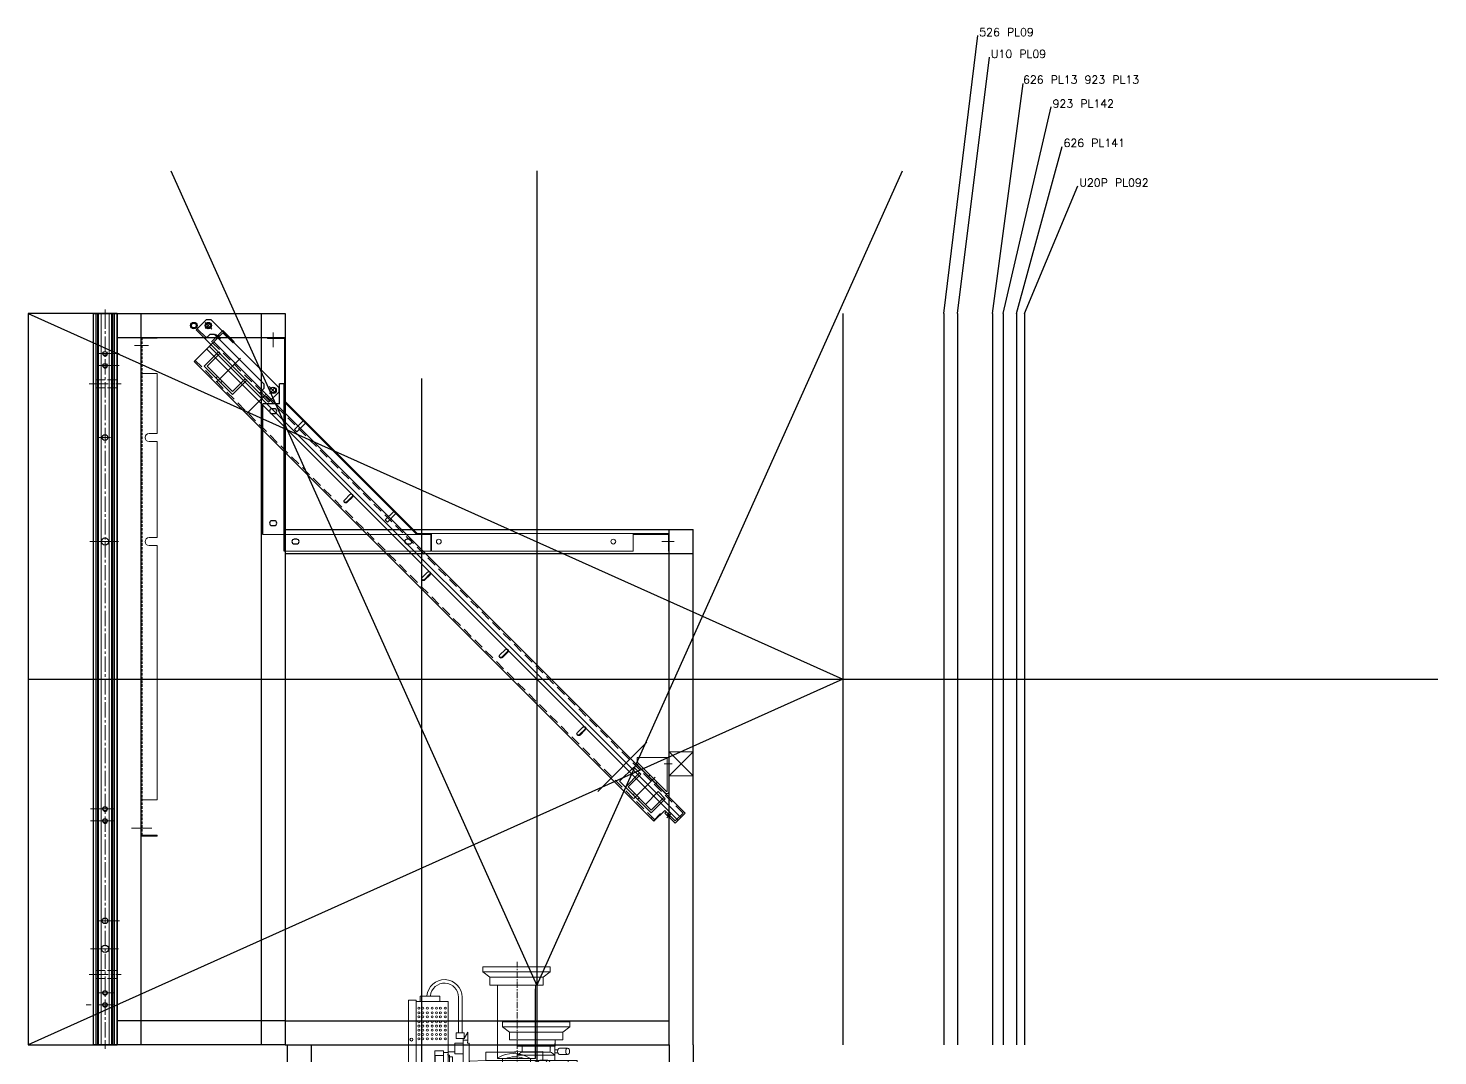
# Model space of a CAD drawing. Header units: millimetres. Extents: x -30327 to 34858, y 4015 to 75103.
# Drawn here: x -10269 to -8508, y 25943 to 27227 of the extents above; entities that cross this region are included whole.
import ezdxf

# ---------------------------------------------------------------- set-up
doc = ezdxf.new("R2010")
doc.units = ezdxf.units.MM
for name, pattern in [('ACAD_ISO02W100', [15, 12, -3]), ('CENTER', [50.8, 31.75, -6.35, 6.35, -6.35]), ('CENTER2', [28.575, 19.05, -3.175, 3.175, -3.175]), ('HIDDEN2', [4.7625, 3.175, -1.5875])]:
    doc.linetypes.add(name, pattern=pattern)
for name, color, linetype, lineweight in [('cen', 1, 'CENTER2', 9), ('CENTER', 2, 'CENTER', 9), ('dim', 2, 'Continuous', 9), ('THREAD-LINE', 8, 'Continuous', 5), ('WIDE-LINE', 3, 'Continuous', 20)]:
    doc.layers.add(name, color=color, linetype=linetype, lineweight=lineweight)
for name, color, linetype in [('green', 3, 'ACAD_ISO02W100'), ('hidden', 3, 'HIDDEN2'), ('print', 30, 'Continuous'), ('red', 1, 'CENTER2'), ('yellow', 2, 'Continuous')]:
    doc.layers.add(name, color=color, linetype=linetype)
doc.styles.get("Standard").update_dxf_attribs({"font": 'txt', "bigfont": 'gbcbig.shx'})

# ---------------------------------------------------------------- blocks, each defined once
blk = doc.blocks.new('111')
for p, q in [((4164.9, 14180.1), (4164.9, 14137.8)), ((4164.9, 14180.1), (4204.9, 14180.1)), ((4167.4, 14180.1), (4167.4, 14137.8)), ((4204.9, 14180.1), (4204.9, 14174.1)), ((4204.9, 14174.1), (4168.2, 14137.5)), ((4204.9, 14170.6), (4170, 14135.7)), ((4204.9, 14170.6), (4203.1, 14172.4))]:
    blk.add_line(p, q)
for radius in [3, 0.5]:
    blk.add_arc((4167.9, 14137.8), radius, 180, 315)
at = {"layer": 'cen'}
for p, q in [((4161.1, 14172.1), (4171.3, 14172.1)), ((4182.6, 14155.3), (4187.9, 14150))]:
    blk.add_line(p, q, dxfattribs=at)
at = {"layer": 'hidden'}
for p, q in [((4179.7, 14149), (4181.5, 14147.2)), ((4188.9, 14158.2), (4190.7, 14156.4))]:
    blk.add_line(p, q, dxfattribs=at)
blk = doc.blocks.new('nyddbd')
at = {"layer": 'CENTER', "ltscale": 0.25}
for p, q in [((-2512.5, 15212.9), (-2512.5, 15394.4)), ((-2600.9, 15220.8), (-2600.9, 15206.2)), ((-2452.9, 15220.8), (-2452.9, 15206.2))]:
    blk.add_line(p, q, dxfattribs=at)
at = {"layer": 'WIDE-LINE'}
for p, q in [((-2672.8, 15211.4), (-2672.8, 15398.4)), ((-2672.8, 15398.4), (-2663.3, 15398.4)), ((-2663.4, 15396.8), (-2623, 15396.8)), ((-2663.3, 15216.7), (-2663.3, 15398.4)), ((-2663.3, 15398.4), (-2663.3, 15314.2)), ((-2633.7, 15403.5), (-2658.2, 15403.5)), ((-2658.2, 15403.5), (-2658.2, 15396.8)), ((-2633.7, 15396.8), (-2633.7, 15403.5)), ((-2623, 15396.8), (-2633.7, 15396.8)), ((-2623, 15396.8), (-2623, 15211.4)), ((-2623, 15212), (-2623, 15396.8)), ((-2610.2, 15402), (-2610.2, 15357.5)), ((-2605.8, 15402), (-2605.8, 15357.5)), ((-2603.1, 15350.4), (-2598.6, 15358.2)), ((-2598.6, 15358.2), (-2598.6, 15348.3)), ((-2513.2, 15371.4), (-2555.2, 15371.4)), ((-2555.2, 15371.4), (-2555.2, 15365.1)), ((-2546.6, 15358.4), (-2555.2, 15365.1)), ((-2555.2, 15365.1), (-2546.6, 15358.4)), ((-2555.2, 15365.1), (-2513.2, 15365.1)), ((-2513.2, 15358.4), (-2546.6, 15358.4)), ((-2546.6, 15358.4), (-2546.6, 15348.6)), ((-2513.2, 15371.4), (-2471.2, 15371.4)), ((-2471.2, 15365.1), (-2513.2, 15365.1)), ((-2513.2, 15358.4), (-2479.8, 15358.4)), ((-2479.8, 15358.4), (-2471.2, 15365.1)), ((-2471.2, 15365.1), (-2479.8, 15358.4)), ((-2479.8, 15358.4), (-2479.8, 15348.6)), ((-2471.2, 15365.1), (-2471.2, 15371.4)), ((-2604.3, 15344.5), (-2615, 15344.5)), ((-2615, 15344.5), (-2615, 15331.2)), ((-2603.1, 15357.5), (-2613, 15357.5)), ((-2613, 15357.5), (-2613, 15350.4)), ((-2613, 15350.4), (-2603.1, 15350.4)), ((-2604.3, 15348.3), (-2604.3, 15350.4)), ((-2604.3, 15350.4), (-2604.3, 15344.5)), ((-2598.6, 15348.3), (-2604.3, 15348.3)), ((-2604.3, 15348.3), (-2604.3, 15312.5)), ((-2598.6, 15348.3), (-2604.3, 15348.3)), ((-2603.1, 15357.5), (-2603.1, 15350.4)), ((-2599, 15344.7), (-2598.6, 15348.3)), ((-2596.8, 15344.7), (-2599, 15344.7)), ((-2596.8, 15312.5), (-2596.8, 15344.7)), ((-2546.6, 15348.6), (-2513.2, 15348.6)), ((-2536.8, 15340.7), (-2536.8, 15348.6)), ((-2536.8, 15348.6), (-2536.8, 15340.7)), ((-2513.2, 15340.7), (-2536.8, 15340.7)), ((-2536.8, 15340.7), (-2530.7, 15340.7)), ((-2530.7, 15340.7), (-2530.7, 15333.2)), ((-2479.8, 15348.6), (-2513.2, 15348.6)), ((-2513.2, 15340.7), (-2489.6, 15340.7)), ((-2489.6, 15340.7), (-2495.6, 15340.7)), ((-2495.6, 15340.7), (-2495.6, 15333.2)), ((-2489.8, 15329.7), (-2489.8, 15344.2)), ((-2489.8, 15344.2), (-2489.8, 15323)), ((-2489.6, 15340.7), (-2489.6, 15348.6)), ((-2489.6, 15348.6), (-2489.6, 15340.7)), ((-2615, 15333.9), (-2623, 15333.9)), ((-2623, 15333.9), (-2623, 15327.5)), ((-2623, 15327.5), (-2617.6, 15327.5)), ((-2617.6, 15327.5), (-2617.6, 15315.9)), ((-2615, 15331.2), (-2615, 15333.9)), ((-2615, 15331.2), (-2604.3, 15331.2)), ((-2604.3, 15331.2), (-2615, 15331.2)), ((-2505.1, 15334), (-2576.2, 15333.4)), ((-2538.5, 15333.4), (-2576.2, 15333.4)), ((-2576.2, 15333.4), (-2576.2, 15323)), ((-2536.5, 15329.7), (-2536.5, 15333.8)), ((-2536.5, 15329.7), (-2532.3, 15333)), ((-2513.2, 15329.7), (-2536.5, 15329.7)), ((-2532.3, 15333), (-2530.7, 15333.2)), ((-2530.7, 15333.2), (-2513.2, 15333.2)), ((-2495.6, 15333.2), (-2513.2, 15333.2)), ((-2513.2, 15329.7), (-2489.8, 15329.7)), ((-2505.1, 15323), (-2505.1, 15334)), ((-2494, 15333), (-2495.6, 15333.2)), ((-2494.9, 15339.5), (-2494.9, 15339.5)), ((-2489.8, 15329.7), (-2494, 15333)), ((-2663.3, 15314.2), (-2656.8, 15314.2)), ((-2656.8, 15314.2), (-2656.8, 15296.5)), ((-2617.6, 15315.9), (-2604.3, 15315.9)), ((-2613.2, 15312.5), (-2613.2, 15315.9)), ((-2613.2, 15315.9), (-2613.2, 15295.8)), ((-2604.3, 15312.5), (-2613.2, 15312.5)), ((-2604.3, 15315.9), (-2604.3, 15312.5)), ((-2604.3, 15312.5), (-2596.8, 15312.5)), ((-2596.5, 15322.1), (-2576.2, 15323)), ((-2596.5, 15291.2), (-2596.5, 15322.1)), ((-2596.5, 15295.8), (-2596.5, 15315)), ((-2596.5, 15315), (-2596.5, 15291.2)), ((-2576.2, 15323), (-2462, 15323)), ((-2478.8, 15315.9), (-2572.1, 15315.9)), ((-2572.1, 15315.9), (-2572.1, 15223)), ((-2462, 15323), (-2505.1, 15323)), ((-2479, 15223), (-2478.8, 15315.9)), ((-2473.2, 15218), (-2473.2, 15323)), ((-2462, 15323), (-2462, 15277.7)), ((-2656.8, 15296.5), (-2663.3, 15296.5)), ((-2613.2, 15295.8), (-2596.5, 15295.8)), ((-2596.5, 15291.2), (-2609.8, 15291.2)), ((-2609.8, 15291.2), (-2609.8, 15273.4)), ((-2604.4, 15273.4), (-2604.4, 15291.2)), ((-2604.4, 15291.2), (-2604.4, 15273.4)), ((-2597.7, 15275.2), (-2597.7, 15291.2)), ((-2597.7, 15291.2), (-2575.3, 15291.2)), ((-2575.3, 15291.2), (-2575.3, 15249.4)), ((-2609.8, 15273.4), (-2604.4, 15273.4)), ((-2604.4, 15273.4), (-2604.4, 15275.2)), ((-2604.4, 15275.2), (-2597.7, 15275.2)), ((-2462, 15277.7), (-2455.1, 15277.7)), ((-2455.1, 15277.7), (-2455.1, 15261.7)), ((-2580.5, 15261.2), (-2592.2, 15261.2)), ((-2592.2, 15261.2), (-2592.2, 15245.5)), ((-2580.5, 15249.4), (-2580.5, 15261.2)), ((-2455.1, 15261.7), (-2460.8, 15261.7)), ((-2460.8, 15261.7), (-2460.8, 15215.9)), ((-2592.2, 15248.9), (-2597.1, 15248.9)), ((-2597.1, 15248.9), (-2597.1, 15218)), ((-2592.2, 15245.5), (-2592.2, 15248.9)), ((-2592.2, 15245.5), (-2580.6, 15245.5)), ((-2580.6, 15245.5), (-2580.5, 15249.4)), ((-2575.3, 15249.4), (-2580.5, 15249.4)), ((-2597.1, 15218), (-2473.2, 15218)), ((-2592, 15105.5), (-2592, 15217.6)), ((-2592, 15217.6), (-2592, 15211.2)), ((-2572.1, 15223), (-2479, 15223)), ((-2663.3, 15211.4), (-2672.8, 15211.4)), ((-2663.3, 15216.7), (-2663.3, 15211.4)), ((-2663.3, 15216.7), (-2663.3, 15216.7)), ((-2616.2, 15211.2), (-2616.2, 15211.2)), ((-2460.8, 15215.9), (-2448.9, 15215.9)), ((-2448.9, 15215.9), (-2448.9, 15211.2)), ((-2515.8, 15160.4), (-2515.8, 15194.6)), ((-2487.4, 15105.5), (-2609.4, 15105.5)), ((-2609.4, 15105.5), (-2592, 15105.5)), ((-2483.9, 15110.6), (-2487.4, 15110.6)), ((-2487.4, 15110.6), (-2487.4, 15105.5))]:
    blk.add_line(p, q, dxfattribs=at)
at = {"layer": 'WIDE-LINE', "ltscale": 0.25}
for p, q in [((-2486.1, 15336.4), (-2489.8, 15336.4)), ((-2486.1, 15332.7), (-2489.8, 15332.7)), ((-2473.9, 15338.5), (-2484, 15338.5)), ((-2473.9, 15330.6), (-2484, 15330.6)), ((-2525, 15269.2), (-2469.5, 15269.2)), ((-2483.9, 15110.6), (-2483.9, 15218)), ((-2663.3, 15211.4), (-2592, 15211.4)), ((-2592, 15211.2), (-2448.9, 15211.2)), ((-2609.4, 15105.5), (-2609.4, 15107)), ((-2609.4, 15107), (-2592, 15107))]:
    blk.add_line(p, q, dxfattribs=at)
at = {"layer": 'WIDE-LINE'}
for centre, radius in [((-2659.7, 15388.3), 1.3), ((-2659.7, 15382.6), 1.3), ((-2659.7, 15377.4), 1.3), ((-2654.9, 15388.3), 1.3), ((-2654.9, 15382.6), 1.3), ((-2654.9, 15377.4), 1.3), ((-2649.2, 15388.3), 1.3), ((-2649.2, 15382.6), 1.3), ((-2649.2, 15377.4), 1.3), ((-2643.3, 15388.3), 1.3), ((-2643.3, 15382.6), 1.3), ((-2643.3, 15377.4), 1.3), ((-2637.8, 15388.3), 1.3), ((-2637.8, 15382.6), 1.3), ((-2637.8, 15377.4), 1.3), ((-2632.9, 15388.3), 1.3), ((-2632.9, 15382.6), 1.3), ((-2632.9, 15377.4), 1.3), ((-2626.8, 15388.3), 1.3), ((-2626.8, 15382.6), 1.3), ((-2626.8, 15377.4), 1.3), ((-2659.7, 15371.4), 1.3), ((-2659.7, 15366), 1.3), ((-2659.7, 15360.8), 1.3), ((-2654.9, 15371.4), 1.3), ((-2654.9, 15366), 1.3), ((-2654.9, 15360.8), 1.3), ((-2649.2, 15371.4), 1.3), ((-2649.2, 15366), 1.3), ((-2649.2, 15360.8), 1.3), ((-2643.3, 15371.4), 1.3), ((-2643.3, 15366), 1.3), ((-2643.3, 15360.8), 1.3), ((-2637.8, 15371.4), 1.3), ((-2637.8, 15366), 1.3), ((-2637.8, 15360.8), 1.3), ((-2632.9, 15371.4), 1.3), ((-2632.9, 15366), 1.3), ((-2632.9, 15360.8), 1.3), ((-2626.8, 15371.4), 1.3), ((-2626.8, 15366), 1.3), ((-2626.8, 15360.8), 1.3), ((-2669.1, 15349.1), 1.87), ((-2659.7, 15355.4), 1.3), ((-2659.7, 15350), 1.3), ((-2654.9, 15355.4), 1.3), ((-2654.9, 15350), 1.3), ((-2649.2, 15355.4), 1.3), ((-2649.2, 15350), 1.3), ((-2643.3, 15355.4), 1.3), ((-2643.3, 15350), 1.3), ((-2637.8, 15355.4), 1.3), ((-2637.8, 15350), 1.3), ((-2632.9, 15355.4), 1.3), ((-2632.9, 15350), 1.3), ((-2626.8, 15355.4), 1.3), ((-2626.8, 15350), 1.3), ((-2566.8, 15311), 1.95), ((-2525, 15269.2), 43.4), ((-2484.3, 15311.2), 2.5), ((-2668.8, 15268.9), 2.31), ((-2525, 15269.2), 15.5), ((-2566.8, 15228.5), 2.25), ((-2484.4, 15228.4), 1.91), ((-2563, 15214.2), 2.69), ((-2503.2, 15213.5), 3.07), ((-2533.7, 15158.5), 40.3)]:
    blk.add_circle(centre, radius, dxfattribs=at)
for centre, radius, start, end in [((-2627.8, 15402), 22, 0, 175.9023), ((-2627.8, 15402), 17.6, 0, 174.8788), ((-2541.5, 15292.8), 38.9, 56.9578, 121.7111), ((-2539.5, 15298), 29.6, 68.5062, 114.2086), ((-2566, 15288), 45.1, 355.1062, 32.7691), ((-2558.5, 15288.5), 45.1, 349.5212, 31.8086), ((-2565.3, 15248.9), 45.1, 46.5347, 84.1976), ((-2561, 15255), 45.1, 40.9497, 83.2372), ((-2535.8, 15313), 45.1, 303.6776, 341.3405), ((-2530.8, 15307.5), 45.1, 298.0926, 340.38), ((-2536.4, 15232.1), 45.1, 92.3783, 134.6658), ((-2534.2, 15225), 45.1, 97.9633, 135.6262), ((-2503.1, 15237.2), 45.1, 143.8069, 186.0943), ((-2496.2, 15234.4), 45.1, 149.3919, 187.0548), ((-2486.3, 15266.3), 45.1, 195.2354, 237.5229), ((-2479.8, 15269.9), 45.1, 200.8204, 238.4834), ((-2498.6, 15297.6), 45.1, 246.664, 288.9515), ((-2497.4, 15304.9), 45.1, 252.249, 289.9119), ((-2545.6, 15160.4), 29.7, 205.3103, 0)]:
    blk.add_arc(centre, radius, start, end, dxfattribs=at)
at = {"layer": 'WIDE-LINE', "ltscale": 0.25}
blk.add_ellipse((-2484, 15334.5), major_axis=(0, -3.95), ratio=0.614035, start_param=3.141593, end_param=6.283185, dxfattribs=at)
blk.add_ellipse((-2473.9, 15334.5), major_axis=(0, -3.95), ratio=0.614035, dxfattribs=at)
blk = doc.blocks.new('grsh')
for p, q in [((-2046.6, 19615.6), (-2037.6, 19615.6)), ((-2046.6, 19610.6), (-2037.6, 19610.6))]:
    blk.add_line(p, q)
for centre, start, end in [((-2046.6, 19613.1), 90, 270), ((-2037.6, 19613.1), 270, 90)]:
    blk.add_arc(centre, 2.5, start, end)
blk = doc.blocks.new('GRWGRE')
for p, q in [((14645.7, 54037.4), (14645.7, 54019.4)), ((14645.7, 54037.4), (14663.7, 54037.4)), ((14645.7, 54037.4), (14663.7, 54037.4)), ((14663.7, 54037.4), (14663.7, 53204.5)), ((14645.7, 54019.4), (14647.7, 54019.4)), ((14647.7, 54035.4), (14647.7, 54017)), ((14647.7, 54035.4), (14661.7, 54035.4)), ((14628.7, 54017), (14628.7, 53204.5)), ((14628.7, 54017), (14647.7, 54017)), ((14633.7, 54007.1), (14633.7, 53951.3)), ((14658.7, 54007.1), (14633.7, 54007.1)), ((14636.2, 54004.8), (14636.2, 53963.8)), ((14658.7, 54004.8), (14636.2, 54004.8)), ((14658.7, 54007.1), (14658.7, 53994.6)), ((14658.7, 53994.6), (14636.2, 53994.6)), ((14658.7, 53961.5), (14633.7, 53961.5)), ((14658.7, 53951.3), (14633.7, 53951.3)), ((14658.7, 53963.8), (14636.2, 53963.8)), ((14658.7, 53963.8), (14658.7, 53951.3)), ((14628.7, 53297.1), (14663.7, 53297.1)), ((14633.7, 53267.5), (14658.7, 53267.5)), ((14633.7, 53267.5), (14633.7, 53217.5)), ((14636.2, 53265), (14658.7, 53265)), ((14636.2, 53265), (14636.2, 53220)), ((14658.7, 53265), (14658.7, 53267.5)), ((14633.7, 53217.5), (14658.7, 53217.5)), ((14636.2, 53220), (14658.7, 53220)), ((14658.7, 53217.5), (14658.7, 53220)), ((14679.7, 53204.5), (14679.7, 53222.5)), ((14681.7, 53222.5), (14679.7, 53222.5)), ((14681.7, 53202.5), (14681.7, 53222.5)), ((14628.7, 53204.5), (14663.7, 53204.5)), ((14661.7, 53202.5), (14681.7, 53202.5)), ((14663.7, 53204.5), (14679.7, 53204.5))]:
    blk.add_line(p, q)
at = {"extrusion": (-3.26773e-13, -0.406737, 0.913545)}
for p, q in [((14639.7, 53874.7, 1), (14648.7, 53874.7, 1)), ((14639.7, 53737.6, 1), (14648.7, 53737.6, 1)), ((14639.7, 53600.5, 1), (14648.7, 53600.5, 1)), ((14639.7, 53463.4, 1), (14648.7, 53463.4, 1))]:
    blk.add_line(p, q, dxfattribs=at)
for centre, start, end in [((14639.7, 49214.9, -21911.9), 90, 169.7671), ((14648.7, 49214.9, -21911.9), 10.2329, 90), ((14639.7, 49089.7, -21856.1), 90, 169.7671), ((14648.7, 49089.7, -21856.1), 10.2329, 90), ((14639.7, 48964.4, -21800.4), 90, 169.7671), ((14648.7, 48964.4, -21800.4), 10.2329, 90), ((14639.7, 48839.2, -21744.6), 90, 169.7671), ((14648.7, 48839.2, -21744.6), 10.2329, 90)]:
    blk.add_arc(centre, 2.5, start, end, dxfattribs=at)
at = {"layer": 'cen', "ltscale": 4}
blk.add_line((14651.5, 54025.4), (14642.9, 54025.4), dxfattribs=at)
at = {"layer": 'cen'}
for p, q in [((14630.7, 53979.2), (14639.5, 53979.2)), ((14630.7, 53242.5), (14639.5, 53242.5)), ((14671.7, 53199.3), (14671.7, 53207.9))]:
    blk.add_line(p, q, dxfattribs=at)
at = {"layer": 'hidden', "ltscale": 4}
for p, q in [((14647.7, 54027.4), (14645.7, 54027.4)), ((14647.7, 54026.9), (14645.7, 54026.9)), ((14647.7, 54023.9), (14645.7, 54023.9)), ((14647.7, 54023.4), (14645.7, 54023.4)), ((14661.7, 54035.4), (14661.7, 53202.5)), ((14628.7, 54016.1), (14647.7, 54016.1)), ((14628.7, 54012.1), (14630.7, 54012.1)), ((14630.7, 54016.1), (14630.7, 53204.5)), ((14633.7, 53983.2), (14636.2, 53983.2)), ((14633.7, 53975.2), (14636.2, 53975.2)), ((14633.7, 53246.5), (14636.2, 53246.5)), ((14633.7, 53238.5), (14636.2, 53238.5)), ((14669.7, 53204.5), (14669.7, 53202.5)), ((14670.2, 53204.5), (14670.2, 53202.5)), ((14673.2, 53204.5), (14673.2, 53202.5)), ((14673.7, 53204.5), (14673.7, 53202.5))]:
    blk.add_line(p, q, dxfattribs=at)
at = {"extrusion": (-3.26718e-13, -0.406737, 0.913545)}
for p in [(16686.3, 29602.6, -21912.2), (16686.3, 29477.3, -21856.5), (16686.3, 29352.1, -21800.7), (16686.3, 29226.8, -21744.9)]:
    blk.add_blockref('grsh', p, dxfattribs=at)
blk = doc.blocks.new('HTEHTEGHTSDR')
at = {"lineweight": 15}
for p, q in [((-1991.9, 30301.1), (-1969.9, 30301.1)), ((-1991.9, 30301.1), (-1991.9, 30300.1)), ((-1991.9, 30300.1), (-1970.9, 30300.1)), ((-1970.9, 30300.1), (-1970.9, 30220.7)), ((-1969.9, 30301.1), (-1969.9, 30221.1)), ((-1805.4, 30055.1), (-1970.9, 30220.7)), ((-1804.9, 30056.1), (-1969.9, 30221.1)), ((-1805.4, 30055.1), (-1786.9, 30055.2)), ((-1804.9, 30056.1), (-1489.9, 30056.1)), ((-1534.9, 30055.1), (-1489.9, 30055.1)), ((-1489.9, 30055.1), (-1489.9, 30056.1)), ((-1786.9, 30034.2), (-1534.9, 30034.1)), ((-1490.9, 30034.1), (-1489.9, 30034.1))]:
    blk.add_line(p, q, dxfattribs=at)
for p, q in [((-1947.3, 30197.1), (-1958.1, 30186.3)), ((-1944.5, 30194.3), (-1955.2, 30183.5)), ((-1955.2, 30183.5), (-1958.1, 30186.3)), ((-1834.2, 30083.9), (-1844.9, 30073.2)), ((-1842.1, 30070.4), (-1844.9, 30073.2)), ((-1831.4, 30081.1), (-1842.1, 30070.4)), ((-1786.9, 30056.2), (-1786.9, 30034.2)), ((-1534.9, 30056.1), (-1534.9, 30034.1)), ((-1490.9, 30055.1), (-1490.9, 30034.1)), ((-1489.9, 30056.1), (-1489.9, 30034.1)), ((-1489.9, 30034.1), (-1490.9, 30034.1))]:
    blk.add_line(p, q)
for centre in [(-1777.9, 30046.1), (-1559.9, 30046.1)]:
    blk.add_circle(centre, 3)
at = {"layer": 'cen'}
for p, q in [((-1984.9, 30307.4), (-1984.9, 30289.3)), ((-1484, 30046.1), (-1499.4, 30046.1))]:
    blk.add_line(p, q, dxfattribs=at)
blk = doc.blocks.new('HRTGER')
for p, q in [((-990.2, 29869.7), (-986.2, 29873.7)), ((-986.2, 29873.7), (-866.2, 29873.7)), ((-866.2, 29873.7), (-862.2, 29869.7)), ((-990.2, 29851.7), (-990.2, 29869.7)), ((-974, 29853.7), (-990.2, 29853.7)), ((-970, 29863.7), (-974, 29859.7)), ((-974, 29859.7), (-974, 29851.7)), ((-882.5, 29863.7), (-970, 29863.7)), ((-882.5, 29863.7), (-878.5, 29859.7)), ((-878.5, 29859.7), (-878.5, 29851.7)), ((-862.2, 29853.7), (-878.5, 29853.7)), ((-862.2, 29869.7), (-862.2, 29851.7)), ((-862.2, 29851.7), (-990.2, 29851.7))]:
    blk.add_line(p, q)
for centre in [(-983.2, 29866.2), (-869.2, 29866.2)]:
    blk.add_circle(centre, 3.5)
at = {"layer": 'cen'}
for p, q in [((-988.7, 29866.2), (-977, 29866.2)), ((-983.2, 29861.2), (-983.2, 29870.3)), ((-875.7, 29866.2), (-864, 29866.2)), ((-869.2, 29860.2), (-869.2, 29870.5))]:
    blk.add_line(p, q, dxfattribs=at)
blk = doc.blocks.new('HYTDHERD')
for p, q in [((-974.3, 30119.6), (-974.3, 30144.6)), ((-968.3, 30144.6), (-974.3, 30144.6)), ((-968.3, 29935.6), (-968.3, 30144.6)), ((-995.3, 29956.6), (-995.3, 30119.6)), ((-974.3, 30119.6), (-995.3, 30119.6)), ((-980.8, 30113.6), (-983.8, 30113.6)), ((-983.8, 30107.6), (-980.8, 30107.6)), ((-980.8, 29973.6), (-983.8, 29973.6)), ((-983.8, 29967.6), (-980.8, 29967.6)), ((-952.8, 29950.6), (-955.8, 29950.6)), ((-955.8, 29944.6), (-952.8, 29944.6)), ((-811.8, 29950.6), (-814.8, 29950.6)), ((-814.8, 29944.6), (-811.8, 29944.6)), ((-785.3, 29956.6), (-785.3, 29935.6))]:
    blk.add_line(p, q)
at = {"lineweight": 15}
for p, q in [((-802.7, 29956.6), (-968.3, 30122.2)), ((-995.3, 29956.6), (-785.3, 29956.6)), ((-802.7, 29956.6), (-785.3, 29956.6)), ((-968.3, 29935.6), (-785.3, 29935.6))]:
    blk.add_line(p, q, dxfattribs=at)
for centre, start, end in [((-983.8, 30110.6), 90, 270), ((-980.8, 30110.6), 270, 90), ((-983.8, 29970.6), 90, 270), ((-980.8, 29970.6), 270, 90), ((-955.8, 29947.6), 90, 270), ((-952.8, 29947.6), 270, 90), ((-814.8, 29947.6), 90, 270), ((-811.8, 29947.6), 270, 90)]:
    blk.add_arc(centre, 3, start, end)
blk = doc.blocks.new('HTRGHRT')
for p, q in [((-10678.2, 27474.4), (-11592.2, 27474.4)), ((-11592.2, 27444.4), (-11592.2, 27474.4)), ((-10678.2, 27474.4), (-10678.2, 27444.4)), ((-10678.2, 27444.4), (-11592.2, 27444.4))]:
    blk.add_line(p, q)
at = {"lineweight": 9}
for p, q in [((-10678.2, 27470.9), (-11592.2, 27470.9)), ((-10678.2, 27470.4), (-11592.2, 27470.4)), ((-10678.2, 27468.9), (-11592.2, 27468.9)), ((-10678.2, 27467.4), (-11592.2, 27467.4)), ((-10678.2, 27464.4), (-11592.2, 27464.4)), ((-10678.2, 27454.4), (-11592.2, 27454.4)), ((-10678.2, 27451.4), (-11592.2, 27451.4)), ((-10678.2, 27449.9), (-11592.2, 27449.9)), ((-10678.2, 27448.4), (-11592.2, 27448.4)), ((-10678.2, 27447.8), (-11592.2, 27447.8))]:
    blk.add_line(p, q, dxfattribs=at)
for centre, radius in [((-11542.1, 27459.4), 2.5), ((-11527.1, 27459.4), 2.5), ((-11472.2, 27459.4), 4.5), ((-11437.2, 27459.4), 3.5), ((-11312.2, 27459.4), 2.5), ((-11297.2, 27459.4), 2.5), ((-10963.2, 27459.4), 4.5), ((-10833.2, 27459.4), 3.5), ((-10743.2, 27459.4), 2.5), ((-10728.2, 27459.4), 2.5)]:
    blk.add_circle(centre, radius)
for centre in [(-11542.1, 27459.4), (-11527.1, 27459.4), (-11312.2, 27459.4), (-11297.2, 27459.4), (-10743.2, 27459.4), (-10728.2, 27459.4)]:
    blk.add_arc(centre, 3, 45, 315)
at = {"layer": 'cen', "lineweight": 9}
for p, q in [((-11504.2, 27474.4), (-11504.2, 27479.4)), ((-11472.2, 27459.4), (-11472.2, 27477.5)), ((-10963.2, 27459.4), (-10963.2, 27478.8)), ((-10766.2, 27474.4), (-10766.2, 27479.4)), ((-11504.2, 27474.4), (-11504.2, 27444.4)), ((-11472.2, 27459.4), (-11472.2, 27442.7)), ((-11437.2, 27459.4), (-11437.2, 27469.4)), ((-11437.2, 27459.4), (-11437.2, 27441.3)), ((-10963.2, 27459.4), (-10963.2, 27442.7)), ((-10833.2, 27459.4), (-10838.9, 27459.4)), ((-10833.2, 27468.4), (-10833.2, 27452.4)), ((-10833.2, 27459.4), (-10825.6, 27459.4)), ((-10766.2, 27474.4), (-10766.2, 27444.4)), ((-11504.2, 27444.4), (-11504.2, 27439.4)), ((-10766.2, 27444.4), (-10766.2, 27439.4))]:
    blk.add_line(p, q, dxfattribs=at)
at = {"layer": 'green', "lineweight": 9}
for p, q in [((-11509.2, 27444.4), (-11509.2, 27474.4)), ((-11499.2, 27444.4), (-11499.2, 27474.4)), ((-10771.2, 27444.4), (-10771.2, 27474.4)), ((-10761.2, 27444.4), (-10761.2, 27474.4))]:
    blk.add_line(p, q, dxfattribs=at)
at = {"layer": 'red', "lineweight": 9}
for p, q in [((-11312.2, 27459.4), (-11312.2, 27477.7)), ((-11297.2, 27459.4), (-11297.2, 27477.7)), ((-11592.2, 27459.4), (-11597.2, 27459.4)), ((-10678.2, 27459.4), (-11592.2, 27459.4)), ((-11588.8, 27459.4), (-11592.2, 27459.4)), ((-11542.1, 27459.4), (-11542.1, 27469.4)), ((-11542.1, 27459.4), (-11542.1, 27449.4)), ((-11527.1, 27459.4), (-11527.1, 27469.4)), ((-11527.1, 27459.4), (-11527.1, 27449.4)), ((-11312.2, 27459.4), (-11312.2, 27469.4)), ((-11312.2, 27459.4), (-11312.2, 27449.4)), ((-11312.2, 27459.4), (-11312.2, 27449.4)), ((-11297.2, 27459.4), (-11297.2, 27469.4)), ((-11297.2, 27459.4), (-11297.2, 27449.4)), ((-11297.2, 27459.4), (-11297.2, 27449.4)), ((-10743.2, 27459.4), (-10743.2, 27469.4)), ((-10743.2, 27459.4), (-10743.2, 27441.7)), ((-10728.2, 27459.4), (-10728.2, 27469.4)), ((-10728.2, 27459.4), (-10728.2, 27441.7)), ((-10678.2, 27459.4), (-10673.2, 27459.4))]:
    blk.add_line(p, q, dxfattribs=at)
at = {"layer": 'yellow', "lineweight": 9}
blk.add_line((-11542.2, 27476.8), (-11542.2, 27482.9), dxfattribs=at)
blk = doc.blocks.new('HTYEHTER')
for p, q in [((-2025.5, 29304.6), (-2025.5, 29329.8)), ((-1422.5, 29326.1), (-1422.5, 29308.5)), ((-2035.5, 29318), (-1412.5, 29318)), ((-2035.5, 29298), (-2035.5, 29318)), ((-2034.5, 29317), (-2034.5, 29298)), ((-1990.5, 29318), (-1990.5, 29298)), ((-1672.5, 29308), (-1672.5, 29298)), ((-1662.5, 29308), (-1662.5, 29298)), ((-1542.5, 29308), (-1542.5, 29298)), ((-1532.5, 29308), (-1532.5, 29298)), ((-1457.5, 29298), (-1457.5, 29318)), ((-1413.5, 29298), (-1413.5, 29317)), ((-1412.5, 29318), (-1412.5, 29298)), ((-2034.5, 29298), (-2035.5, 29298)), ((-1990.5, 29298), (-1672.5, 29298)), ((-1662.5, 29298), (-1542.5, 29298)), ((-1532.5, 29298), (-1457.5, 29298)), ((-1412.5, 29298), (-1413.5, 29298))]:
    blk.add_line(p, q)
for centre in [(-1667.5, 29308), (-1537.5, 29308)]:
    blk.add_arc(centre, 5, 0, 180)
at = {"layer": 'hidden'}
blk.add_line((-1412.5, 29317), (-2035.5, 29317), dxfattribs=at)
blk = doc.blocks.new('HTHRTSHGSRT')
at = {"layer": 'CENTER', "color": 0, "ltscale": 0.25}
for p, q in [((-8218.1, 1319.7), (-8218.1, 1568.2)), ((-8314.1, 1324.2), (-8314.1, 1309.6)), ((-8101.1, 1327.6), (-8101.1, 1313))]:
    blk.add_line(p, q, dxfattribs=at)
at = {"layer": 'THREAD-LINE', "color": 0}
blk.add_line((-8324.3, 1318), (-8094.3, 1318), dxfattribs=at)
at = {"layer": 'WIDE-LINE', "color": 0}
for p, q in [((-8218.7, 1561.9), (-8260.7, 1561.9)), ((-8260.7, 1561.9), (-8260.7, 1555.6)), ((-8252.1, 1548.9), (-8260.7, 1555.6)), ((-8260.7, 1555.6), (-8252.1, 1548.9)), ((-8260.7, 1555.6), (-8218.7, 1555.6)), ((-8218.7, 1561.9), (-8176.7, 1561.9)), ((-8176.7, 1555.6), (-8218.7, 1555.6)), ((-8185.3, 1548.9), (-8176.7, 1555.6)), ((-8176.7, 1555.6), (-8185.3, 1548.9)), ((-8176.7, 1555.6), (-8176.7, 1561.9)), ((-8218.7, 1548.9), (-8252.1, 1548.9)), ((-8252.1, 1548.9), (-8252.1, 1539.1)), ((-8252.1, 1539.1), (-8218.7, 1539.1)), ((-8242.3, 1447.5), (-8242.3, 1539.1)), ((-8242.3, 1539.1), (-8242.3, 1447.5)), ((-8218.7, 1548.9), (-8185.3, 1548.9)), ((-8185.3, 1539.1), (-8218.7, 1539.1)), ((-8195.4, 1447.5), (-8195.4, 1534.6)), ((-8195.4, 1534.6), (-8195.4, 1447.5)), ((-8195.1, 1447.5), (-8195.1, 1539.1)), ((-8195.1, 1539.1), (-8195.1, 1447.5)), ((-8185.3, 1548.9), (-8185.3, 1539.1)), ((-8320.9, 1457.2), (-8309.8, 1457.2)), ((-8309.8, 1451.3), (-8320.5, 1451.3)), ((-8320.5, 1451.3), (-8320.5, 1438)), ((-8309.8, 1455.1), (-8309.8, 1457.2)), ((-8309.8, 1457.2), (-8309.8, 1451.3)), ((-8304.2, 1455.1), (-8309.8, 1455.1)), ((-8309.8, 1455.1), (-8309.8, 1419.3)), ((-8304.2, 1455.1), (-8309.8, 1455.1)), ((-8304.5, 1451.5), (-8304.2, 1455.1)), ((-8302.4, 1451.5), (-8304.5, 1451.5)), ((-8302.4, 1419.3), (-8302.4, 1451.5)), ((-8218.7, 1447.5), (-8242.3, 1447.5)), ((-8242.3, 1447.5), (-8236.3, 1447.5)), ((-8236.3, 1447.5), (-8236.3, 1440)), ((-8218.7, 1447.5), (-8195.1, 1447.5)), ((-8195.1, 1447.5), (-8201.1, 1447.5)), ((-8201.1, 1447.5), (-8201.1, 1440)), ((-8200.4, 1446.3), (-8200.4, 1446.3)), ((-8320.5, 1440.7), (-8320.9, 1440.7)), ((-8320.5, 1438), (-8320.5, 1440.7)), ((-8320.5, 1438), (-8309.8, 1438)), ((-8309.8, 1438), (-8320.5, 1438)), ((-8302.1, 1428.9), (-8281.8, 1429.8)), ((-8302.1, 1398), (-8302.1, 1428.9)), ((-8210.7, 1440.8), (-8281.8, 1440.2)), ((-8244, 1440.2), (-8281.8, 1440.2)), ((-8281.8, 1440.2), (-8281.8, 1429.8)), ((-8281.8, 1429.8), (-8110.2, 1429.8)), ((-8242.1, 1436.5), (-8242.1, 1440.6)), ((-8242.1, 1436.5), (-8237.9, 1439.8)), ((-8218.7, 1436.5), (-8242.1, 1436.5)), ((-8237.9, 1439.8), (-8236.3, 1440)), ((-8236.3, 1440), (-8218.7, 1440)), ((-8201.1, 1440), (-8218.7, 1440)), ((-8218.7, 1436.5), (-8195.4, 1436.5)), ((-8210.7, 1429.8), (-8210.7, 1440.8)), ((-8110.2, 1429.8), (-8210.7, 1429.8)), ((-8199.5, 1439.8), (-8201.1, 1440)), ((-8195.4, 1436.5), (-8199.5, 1439.8)), ((-8195.4, 1436.5), (-8195.4, 1443.2)), ((-8195.4, 1443.2), (-8195.4, 1429.8)), ((-8166.3, 1324.8), (-8166.3, 1429.8)), ((-8110.2, 1429.8), (-8110.2, 1384.5)), ((-8320.9, 1422.7), (-8309.8, 1422.7)), ((-8318.7, 1419.3), (-8318.7, 1422.7)), ((-8318.7, 1422.7), (-8318.7, 1402.6)), ((-8309.8, 1419.3), (-8318.7, 1419.3)), ((-8309.8, 1422.7), (-8309.8, 1419.3)), ((-8309.8, 1419.3), (-8302.4, 1419.3)), ((-8302, 1421.8), (-8302.1, 1398)), ((-8302, 1402.6), (-8302, 1421.8)), ((-8171.9, 1422.7), (-8265.2, 1422.7)), ((-8265.2, 1422.7), (-8265.2, 1329.8)), ((-8172.1, 1329.8), (-8171.9, 1422.7)), ((-8318.7, 1402.6), (-8302, 1402.6)), ((-8302.1, 1398), (-8315.3, 1398)), ((-8315.3, 1398), (-8315.3, 1380.2)), ((-8309.9, 1380.2), (-8309.9, 1398)), ((-8309.9, 1398), (-8309.9, 1380.2)), ((-8303.2, 1382), (-8303.2, 1398)), ((-8303.2, 1398), (-8280.8, 1398)), ((-8280.8, 1398), (-8280.8, 1356.2)), ((-8315.3, 1380.2), (-8309.9, 1380.2)), ((-8309.9, 1380.2), (-8309.9, 1382)), ((-8309.9, 1382), (-8303.2, 1382)), ((-8110.2, 1384.5), (-8103.3, 1384.5)), ((-8103.3, 1384.5), (-8103.3, 1368.5)), ((-8286, 1368), (-8297.7, 1368)), ((-8297.7, 1368), (-8297.7, 1352.3)), ((-8286.2, 1352.3), (-8286, 1356.2)), ((-8286, 1356.2), (-8286, 1368)), ((-8280.8, 1356.2), (-8286, 1356.2)), ((-8103.3, 1368.5), (-8109, 1368.5)), ((-8109, 1368.5), (-8109, 1322.7)), ((-8297.7, 1355.7), (-8302.6, 1355.7)), ((-8302.6, 1355.7), (-8302.6, 1324.8)), ((-8297.7, 1352.3), (-8297.7, 1355.7)), ((-8297.7, 1352.3), (-8286.2, 1352.3)), ((-8302.6, 1324.8), (-8166.3, 1324.8)), ((-8297.6, 1324.4), (-8297.6, 1318)), ((-8265.2, 1329.8), (-8172.1, 1329.8)), ((-8109, 1322.7), (-8094.3, 1322.7)), ((-8094.3, 1322.7), (-8094.3, 1318)), ((-8321.7, 1318), (-8321.7, 1318))]:
    blk.add_line(p, q, dxfattribs=at)
at = {"layer": 'WIDE-LINE', "color": 0, "ltscale": 0.25}
for p, q in [((-8320.9, 1318.2), (-8320.9, 1457.2)), ((-8179.4, 1445.3), (-8189.5, 1445.3)), ((-8191.7, 1443.2), (-8195.4, 1443.2)), ((-8191.7, 1439.5), (-8195.4, 1439.5)), ((-8179.4, 1437.4), (-8189.5, 1437.4)), ((-8320.9, 1318.2), (-8297.6, 1318.2)), ((-8297.6, 1318), (-8094.3, 1318))]:
    blk.add_line(p, q, dxfattribs=at)
at = {"layer": 'WIDE-LINE', "color": 0}
for centre, radius in [((-8259.9, 1417.8), 1.95), ((-8218.1, 1375.9), 43.4), ((-8177.4, 1417.9), 2.5), ((-8218.1, 1375.9), 15.5), ((-8268.6, 1321), 2.69), ((-8259.9, 1335.3), 2.25), ((-8208.7, 1320.3), 3.07), ((-8177.5, 1335.2), 1.91)]:
    blk.add_circle(centre, radius, dxfattribs=at)
for centre, radius, start, end in [((-8247, 1399.6), 38.9, 56.9578, 121.7111), ((-8245, 1404.8), 29.6, 68.5062, 114.2086), ((-8259.1, 1394.8), 45.1, 355.1062, 32.7691), ((-8251.6, 1395.3), 45.1, 349.5212, 31.8086), ((-8258.4, 1355.6), 45.1, 46.5347, 84.1976), ((-8254.1, 1361.8), 45.1, 40.9497, 83.2372), ((-8228.9, 1419.8), 45.1, 303.6776, 341.3405), ((-8223.9, 1414.2), 45.1, 298.0926, 340.38), ((-8229.5, 1338.9), 45.1, 92.3783, 134.6658), ((-8227.4, 1331.8), 45.1, 97.9633, 135.6262), ((-8196.3, 1343.9), 45.1, 143.8069, 186.0943), ((-8189.3, 1341.1), 45.1, 149.3919, 187.0548), ((-8179.5, 1373.1), 45.1, 195.2354, 237.5229), ((-8173, 1376.7), 45.1, 200.8204, 238.4834), ((-8191.8, 1404.3), 45.1, 246.664, 288.9515), ((-8190.6, 1411.7), 45.1, 252.249, 289.9119)]:
    blk.add_arc(centre, radius, start, end, dxfattribs=at)
at = {"layer": 'WIDE-LINE', "color": 0, "ltscale": 0.25}
blk.add_ellipse((-8189.5, 1441.3), major_axis=(0, -3.95), ratio=0.614035, start_param=3.141593, end_param=6.283185, dxfattribs=at)
blk.add_ellipse((-8179.4, 1441.3), major_axis=(0, -3.95), ratio=0.614035, dxfattribs=at)

msp = doc.modelspace()

# ---------------------------------------------------------------- linework, layer by layer
for p, q in [((-9125.2631, 26870.4029), (-9082.735, 27217.8723)), ((-9108.2631, 26870.4029), (-9068.1941, 27190.7147)), ((-9064.2631, 26870.4029), (-9026.2794, 27157.7384)), ((-9051.2631, 26870.4029), (-8991.0785, 27128.5613)), ((-9034.2631, 26870.4029), (-8977.4004, 27079.3803)), ((-9633.8744, 27048.7915), (-9633.8744, 25287.5258)), ((-9633.8744, 27048.7915), (-9633.8744, 25287.5258)), ((-9024.2631, 26870.4029), (-8957.6383, 27029.8254)), ((-10269.2631, 26870.4029), (-10269.2631, 25956.4029)), ((-10158.2631, 26870.4029), (-10269.2631, 26870.4029)), ((-10158.2631, 25956.4029), (-10158.2631, 26870.4029)), ((-10158.2631, 26870.4029), (-9948.2631, 26870.4029)), ((-10128.2631, 25956.4029), (-10128.2631, 26870.4029)), ((-9978.2631, 26870.4029), (-9978.2631, 25956.4029)), ((-9948.2631, 26870.4029), (-9948.2631, 25956.4029)), ((-9948.2631, 26870.4029), (-9948.2631, 26585.4029)), ((-9251.2631, 26870.4029), (-9251.2631, 25956.4029)), ((-9125.2631, 26870.4029), (-9125.2631, 25956.4029)), ((-9108.2631, 26870.4029), (-9108.2631, 25956.4029)), ((-9064.2631, 26870.4029), (-9064.2631, 25956.4029)), ((-9051.2631, 26870.4029), (-9051.2631, 25956.4029)), ((-9034.2631, 26870.4029), (-9034.2631, 25956.4029)), ((-9024.2631, 26870.4029), (-9024.2631, 25956.4029)), ((-10158.2631, 26840.4029), (-9948.2631, 26840.4029)), ((-10033.6483, 26784.9737), (-10004.0407, 26814.5814)), ((-9777.2631, 25716.4214), (-9777.2631, 26789.1728)), ((-9948.2631, 26600.4029), (-9438.2631, 26600.4029)), ((-9468.2631, 25956.4029), (-9468.2631, 26600.4029)), ((-9438.2631, 25956.4029), (-9438.2631, 26600.4029)), ((-9948.2631, 26570.4029), (-9438.2631, 26570.4029)), ((-10269.2631, 26413.4029), (-8507.9973, 26413.4029)), ((-9485.9407, 26290.925), (-9510.6895, 26266.1763)), ((-9948.2631, 25986.4029), (-10158.2631, 25986.4029)), ((-9948.2631, 25986.4029), (-9468.2631, 25986.4029)), ((-10269.2631, 25956.4029), (-10158.2631, 25956.4029)), ((-9948.2631, 25956.4029), (-10158.2631, 25956.4029)), ((-9948.2631, 25956.4029), (-9468.2631, 25956.4029)), ((-9945.2631, 25686.4214), (-9945.2631, 25956.4029)), ((-9915.2631, 25686.4214), (-9915.2631, 25956.4029)), ((-9468.2631, 25956.4029), (-9468.2631, 25686.4214)), ((-9438.2631, 25956.4029), (-9438.2631, 25686.4214))]:
    msp.add_line(p, q)
for centre, radius in [((-10062.3057, 26855.4029), 4), ((-10044.2204, 26855.4029), 4), ((-10062.3057, 26855.4029), 3), ((-10044.2204, 26855.4029), 3), ((-9963.2631, 26774.4455), 4)]:
    msp.add_circle(centre, radius)
at = {"layer": 'dim', "color": 0, "lineweight": 9}
for p, q in [((-9457.7281, 26237.2566), (-10046.2398, 26825.7683)), ((-9454.1926, 26240.7921), (-10042.7043, 26829.3038))]:
    msp.add_line(p, q, dxfattribs=at)
at = {"layer": 'dim'}
msp.add_line((-9557.6352, 26273.1824), (-9496.1626, 26334.6551), dxfattribs=at)
at = {"layer": 'dim', "lineweight": 9}
for p, q in [((-9468.2631, 26322.6763), (-9438.2631, 26322.6763)), ((-9468.2631, 26292.6763), (-9438.2631, 26322.6763)), ((-9438.2631, 26292.6763), (-9468.2631, 26322.6763)), ((-9468.2631, 26292.6763), (-9438.2631, 26292.6763))]:
    msp.add_line(p, q, dxfattribs=at)
at = {"layer": 'print'}
for p, q in [((-10090.8744, 27048.7915), (-9633.8744, 26030.7915)), ((-9633.8744, 26030.7915), (-9176.8744, 27048.7915)), ((-10269.2631, 26870.4029), (-9251.2631, 26413.4029)), ((-9251.2631, 26413.4029), (-10269.2631, 25956.4029))]:
    msp.add_line(p, q, dxfattribs=at)

# ---------------------------------------------------------------- block references
at = {"xscale": -1, "rotation": 224.9999999998969}
msp.add_blockref('GRWGRE', (-58027.2724, 54087.5934), dxfattribs=at)
at = {"layer": 'dim'}
for name, p in [('HTEHTEGHTSDR', (-7978.3181, -3460.721)), ('HTHRTSHGSRT', (-1440.3994, 24491.9304))]:
    msp.add_blockref(name, p, dxfattribs=at)
at = {"layer": 'dim', "xscale": -1}
msp.add_blockref('111', (-5303.3699, 12135.58), dxfattribs=at)
at = {"layer": 'dim', "lineweight": 9}
msp.add_blockref('nyddbd', (-7121.3291, 10613.9206), dxfattribs=at)
at = {"layer": 'THREAD-LINE', "rotation": 90}
msp.add_blockref('HTYEHTER', (19189.7558, 28252.9372), dxfattribs=at)
at = {"layer": 'yellow'}
for name, p, rotation in [('HTRGHRT', (17286.1683, 37548.6201), 90), ('HRTGER', (-30467.5512, 5041.5632), 315)]:
    msp.add_blockref(name, p, dxfattribs=dict(at, rotation=rotation))
msp.add_blockref('HYTDHERD', (-8980.9409, -3362.2056), dxfattribs=at)

# ---------------------------------------------------------------- texts
at = {"char_height": 10, "attachment_point": 1}
for s, insert, width in [('526 PL09', (-9080.9412, 27227.0519), 105), ('U10 PL09', (-9066.4003, 27199.8943), 105), ('626 PL13 923 PL13', (-9026.2794, 27167.7384), 191.39614), ('923 PL142', (-8989.2848, 27137.7409), 105), ('626 PL141', (-8975.6066, 27088.5599), 105), ('U20P PL092', (-8955.8446, 27039.005), 105)]:
    msp.add_mtext(s, dxfattribs=dict(at, insert=insert, width=width))

doc.saveas('drawing.dxf')
